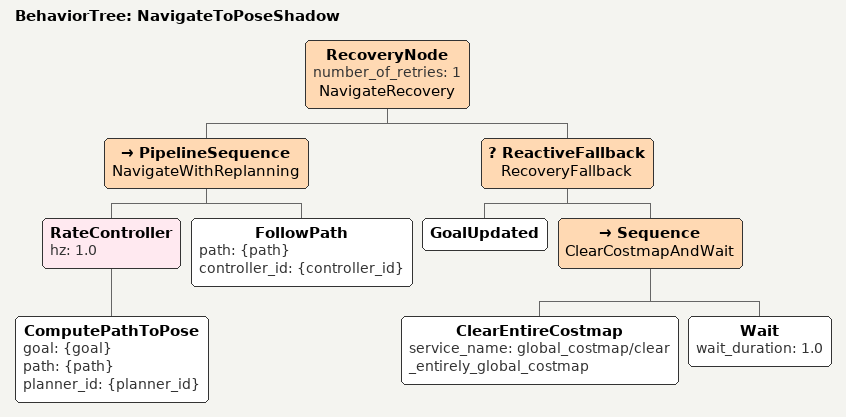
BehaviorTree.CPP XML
<root main_tree_to_execute="NavigateToPoseShadow">
  <BehaviorTree ID="NavigateToPoseShadow">
    <RecoveryNode number_of_retries="1" name="NavigateRecovery">
      <PipelineSequence name="NavigateWithReplanning">
        <RateController hz="1.0">
          <ComputePathToPose goal="{goal}" path="{path}" planner_id="{planner_id}" />
        </RateController>
        <FollowPath path="{path}" controller_id="{controller_id}" />
      </PipelineSequence>
      <ReactiveFallback name="RecoveryFallback">
        <GoalUpdated />
        <Sequence name="ClearCostmapAndWait">
          <ClearEntireCostmap service_name="global_costmap/clear_entirely_global_costmap" />
          <Wait wait_duration="1.0" />
        </Sequence>
      </ReactiveFallback>
    </RecoveryNode>
  </BehaviorTree>
</root>
